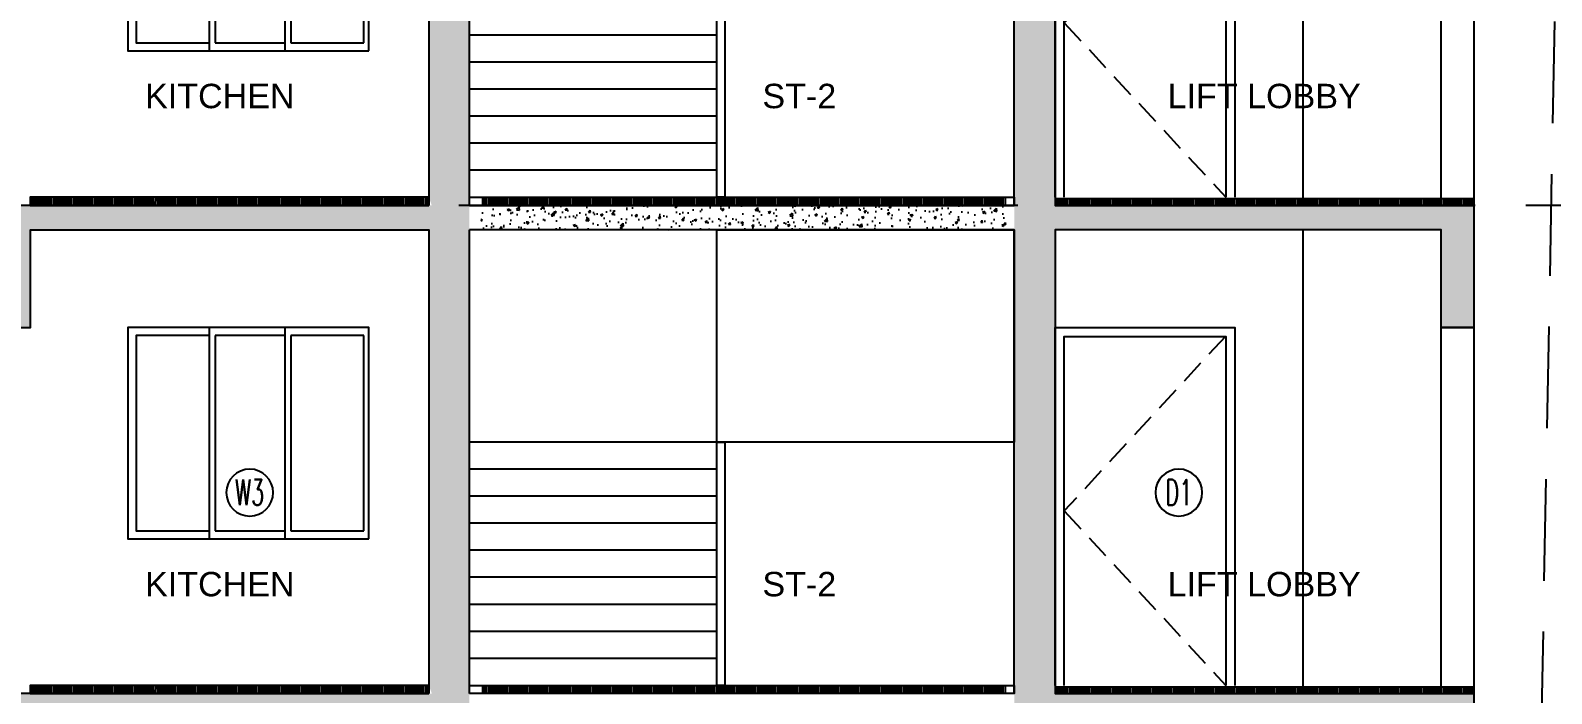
# Model space of a CAD drawing. Header units: millimetres. Extents: x -414464 to 1686, y -90036 to 108605.
# Drawn here: x -376884 to -367530, y 18765 to 22840 of the extents above; entities that cross this region are included whole.
import ezdxf
from ezdxf.enums import TextEntityAlignment as Align

# ---------------------------------------------------------------- set-up
doc = ezdxf.new("R2010")
doc.units = ezdxf.units.MM
doc.header["$LTSCALE"] = 1000
doc.header["$MEASUREMENT"] = 0
for name, pattern in [('AUDIT_D_120904163729-0', [0]), ('HIDDEN', [0.375, 0.25, -0.125]), ('HIDDEN2', [0.1875, 0.125, -0.0625])]:
    doc.linetypes.add(name, pattern=pattern)
doc.layers.get('0').update_dxf_attribs({"linetype": 'AUDIT_D_120904163729-0'})
for name, color, linetype in [('a-door', 1, 'Continuous'), ('a-ele 1', 252, 'Continuous'), ('a-floor finish', 26, 'Continuous'), ('a-hat rcc', 252, 'Continuous'), ('a-pl ele', 225, 'Continuous'), ('a-rcc', 3, 'Continuous'), ('A-RSP DOOR NO', 4, 'Continuous'), ('A-WIN', 5, 'Continuous'), ('LEVEL', 7, 'Continuous'), ('PRESTXT', 7, 'Continuous'), ('STAIRS', 1, 'Continuous')]:
    doc.layers.add(name, color=color, linetype=linetype)
doc.styles.add('arial', font='sanss___.ttf')
doc.styles.add('DIM150', font='SIMPLEX.shx', dxfattribs={"width": 0.6})
pattern_1 = [(50, (5380629.28, -1765674.28), (143.4520365, -12.550427), [15, -165]), (355, (5380629.28, -1765674.28), (-27.7502667, 150.4384267), [12, -132]), (100.4514445, (5380641.23, -1765675.33), (115.7017693, 137.8879982), [12.7480384, -140.2284224]), (46.1842, (5380629.28, -1765634.28), (213.448266, -33.103856), [22.5, -247.5]), (96.6356355, (5380647.06, -1765637.04), (186.932389, 194.82372), [19.122068, -210.342752]), (351.184164, (5380629.28, -1765634.28), (186.932389, 194.82372), [18, -198]), (21, (5380649.28, -1765644.28), (119.3814104, -80.5237781), [15, -165]), (326, (5380649.28, -1765644.28), (48.6630664, 145.030009), [12, -132]), (71.4514447, (5380659.22, -1765650.99), (168.0444753, 64.5062306), [12.748038, -140.2284224]), (37.5, (5380629.276, -1765674.28), (2.43197106, 66.57877077), [0, -130.4, 0, -134, 0, -132.5]), (7.5, (5380629.276, -1765674.28), (52.6139075, 78.8823424), [0, -76.4, 0, -127.4, 0, -50.5]), (327.5, (5380584.676, -1765674.28), (106.76448723, -4.51097435), [0, -50, 0, -156, 0, -207]), (317.5, (5380564.68, -1765674.28), (116.6372339, 20.0209965), [0, -65, 0, -103.6, 0, -147])]
pattern_2 = [(50, (4997810.48, -1746909.28), (143.4520365, -12.550427), [15, -165]), (355, (4997810.48, -1746909.28), (-27.7502667, 150.4384267), [12, -132]), (100.4514445, (4997822.44, -1746910.33), (115.7017693, 137.8879982), [12.7480384, -140.2284224]), (46.1842, (4997810.48, -1746869.28), (213.448266, -33.103856), [22.5, -247.5]), (96.6356355, (4997828.27, -1746872.04), (186.932389, 194.82372), [19.122068, -210.342752]), (351.184164, (4997810.48, -1746869.28), (186.932389, 194.82372), [18, -198]), (21, (4997830.48, -1746879.28), (119.3814104, -80.5237781), [15, -165]), (326, (4997830.48, -1746879.28), (48.6630664, 145.030009), [12, -132]), (71.4514447, (4997840.43, -1746885.99), (168.0444753, 64.5062306), [12.748038, -140.2284224]), (37.5, (4997810.48, -1746909.28), (2.43197106, 66.57877077), [0, -130.4, 0, -134, 0, -132.5]), (7.5, (4997810.48, -1746909.28), (52.6139075, 78.8823424), [0, -76.4, 0, -127.4, 0, -50.5]), (327.5, (4997765.88, -1746909.28), (106.76448723, -4.51097435), [0, -50, 0, -156, 0, -207]), (317.5, (4997745.88, -1746909.28), (116.6372339, 20.0209965), [0, -65, 0, -103.6, 0, -147])]

# ---------------------------------------------------------------- blocks, each defined once
blk = doc.blocks.new('T9-Typical floor sec')
at = {"layer": 'a-floor finish'}
h = blk.add_hatch(dxfattribs=at)
h.set_pattern_fill('ANSI31', color=256, scale=100, angle=45)
h.set_pattern_definition([(90, (10632009.391, -3562140.147), (-12.5, 2e-15), [])])
h.paths.add_polyline_path([(8385.1, -3000), (8385.1, -2950), (5934.5, -2950), (5934.5, -3000)])
h = blk.add_hatch(dxfattribs=at)
h.set_pattern_fill('ANSI31', color=256, scale=100, angle=45)
h.set_pattern_definition([(90, (10631961.365, -3562140.147), (-12.5, 2e-15), [])])
h.paths.add_polyline_path([(8706.3, -3000), (8706.3, -2950), (11935.9, -2950), (11935.9, -3000)])
h = blk.add_hatch(dxfattribs=at)
h.set_pattern_fill('ANSI31', color=256, scale=100, angle=45)
h.set_pattern_definition([(90, (10625531.979, -3562140.147), (-12.5, 2e-15), [])])
h.paths.add_polyline_path([(14814.3, -3000), (14814.3, -2960), (12241, -2960), (12241, -3000)])
at = {"layer": 'a-hat rcc'}
h = blk.add_hatch(dxfattribs=at)
h.set_pattern_fill('AR-CONC', color=256, scale=20, style=0)
h.set_pattern_definition(pattern_1)
h.paths.add_polyline_path([(8635.1, 0), (0, 0), (0, -150), (-1500, -150), (-1500, 150), (-1660, 150), (-1660, -750), (-1500, -750), (-1500, -350), (0, -350), (0, -750), (200, -750), (200, -150), (5714.8, -150), (5714.9, -750), (5935, -750), (5934.9, -150), (8385.1, -150), (8385.1, -2950), (8403.3, -3000), (8403.4, -3000), (8635.1, -3000)])
h = blk.add_hatch(dxfattribs=at)
h.set_pattern_fill('AR-CONC', color=256, scale=20, style=0)
h.set_pattern_definition([(50, (-1641.07, -2e-06), (143.452, -12.5504), [15, -165]), (355, (-1641.07, -2e-06), (-27.7503, 150.4384), [12, -132]), (100.4514, (-1629.11, -1.05), (115.7018, 137.888), [12.748, -140.2284]), (46.1842, (-1641.07, 40), (213.4483, -33.1039), [22.5, -247.5]), (96.6356, (-1623.28, 37.24), (186.9324, 194.8237), [19.122, -210.3428]), (351.1842, (-1641.07, 40), (186.9324, 194.8237), [18, -198]), (21, (-1621.07, 30), (119.3814, -80.5238), [15, -165]), (326, (-1621.07, 30), (48.663, 145.03), [12, -132]), (71.4514, (-1611.12, 23.29), (168.0445, 64.5062), [12.748, -140.2284]), (37.5, (-1641.07, -2e-06), (2.43197, 66.57877), [0, -130.4, 0, -134, 0, -132.5]), (7.5, (-1641.07, -2e-06), (52.6139, 78.88234), [0, -76.4, 0, -127.4, 0, -50.5]), (327.5, (-1685.67, -2e-06), (106.76449, -4.51097), [0, -50, 0, -156, 0, -207]), (317.5, (-1705.67, -2e-06), (116.63723, 20.021), [0, -65, 0, -103.6, 0, -147])])
h.paths.add_polyline_path([(8706.3, 0), (11935.9, 0), (11935.9, -150), (8706.3, -150)])
h = blk.add_hatch(dxfattribs=at)
h.set_pattern_fill('AR-CONC', color=256, scale=20, style=0)
h.set_pattern_definition(pattern_1)
h.paths.add_polyline_path([(14810.4, 0), (11985.1, 0), (11985.1, -3000), (12237, -3000), (12237, -150), (14610.4, -150), (14610.4, -750), (14810.4, -750)])
at = {"layer": 'a-door', "color": 8, "ltscale": 3, "elevation": 0.1}
blk.add_lwpolyline([(14610.4, -750), (14810.4, -750), (14810.4, -2960), (14610.4, -2960)], close=True, dxfattribs=at)
at = {"layer": 'a-ele 1', "color": 8, "linetype": 'HIDDEN', "ltscale": 0.6, "elevation": -0.1}
blk.add_lwpolyline([(13283.7, -805), (12292, -1877.5), (13286.3, -2950)], dxfattribs=at)
at = {"layer": 'a-floor finish', "ltscale": 3}
for points, elevation in [([(8385.1, -3000), (8385.1, -2950), (5934.5, -2950), (5934.5, -3000)], -0.6), ([(8635.1, -3000), (8635.1, -2950), (11985.1, -2950), (11985.1, -3000)], -0.6), ([(14810.4, -3000), (14810.4, -2960), (12237, -2960), (12237, -3000)], -0.9)]:
    blk.add_lwpolyline(points, close=True, dxfattribs=dict(at, elevation=elevation))
at = {"layer": 'a-pl ele'}
blk.add_line((13760.1, -150, -0.1), (13760.1, -2960, -0.1), dxfattribs=at)
at = {"layer": 'a-pl ele', "elevation": -0.6}
blk.add_lwpolyline([(11985.1, -1455), (10155.3, -1455), (10155.3, -150), (11985.1, -150)], close=True, dxfattribs=at)
at = {"layer": 'a-pl ele', "color": 8, "elevation": -0.1}
for points in [[(12237, -2950), (12237, -750), (13341.3, -750), (13341.3, -2950)], [(12292, -2950), (12292, -805), (13286.3, -805), (13286.3, -2950)]]:
    blk.add_lwpolyline(points, dxfattribs=at)
at = {"layer": 'a-rcc'}
blk.add_lwpolyline([(8385.2, 0), (0, 0), (0, -150), (-1500, -150), (-1500, 150), (-1660, 150), (-1660, -750), (-1500, -750), (-1500, -350), (0, -350), (0, -750), (200, -750), (200, -150), (5714.8, -150), (5714.9, -750), (5935, -750), (5935, -150), (8385.1, -150), (8385.1, -2950), (8385.1, -3000), (8385.2, -3000)], dxfattribs=at)
for points, elevation in [([(8635.1, 0), (11985.1, 0)], 0.5), ([(12237, 0), (14611.2, 0), (14810.4, 0), (14810.4, -750), (14610.4, -750), (14610.4, -150), (12237, -150), (12237, -3000)], -0.1), ([(8635.1, -3000), (8635.1, -3000), (8635.1, -150)], 0), ([(11985.1, -150), (8635.1, -150)], 0.5), ([(11985.1, -3000), (11985.1, -150)], 0.3)]:
    blk.add_lwpolyline(points, dxfattribs=dict(at, elevation=elevation))
at = {"layer": 'A-WIN'}
for p, q in [((8016.8, -750, -0.3), (6535.1, -750, 3300.1)), ((7033.3, -750, 0.2), (7033.3, -2050, -0.4)), ((7070.8, -800, 0.4), (7070.8, -2000, -0.1)), ((7499.6, -750, -0.1), (7499.6, -2050, -0.7)), ((7537.1, -800, 0.2), (7537.1, -2000, -0.4))]:
    blk.add_line(p, q, dxfattribs=at)
for points, elevation in [([(8016.8, -2050), (8016.8, -750), (6535.1, -750), (6535.1, -2050), (8016.8, -2050)], -0.1), ([(7033.3, -800), (6585.1, -800), (6585.1, -2000), (7033.3, -2000)], -0.1), ([(7499.6, -800), (7070.8, -800)], -0.1), ([(7985.1, -800), (7537.1, -800)], -0.1), ([(7985.1, -2000), (7985.1, -800)], -3300.4), ([(7070.8, -2000), (7499.6, -2000)], 3299.5), ([(7537.1, -2000), (7985.1, -2000)], 3299.5)]:
    blk.add_lwpolyline(points, dxfattribs=dict(at, elevation=elevation))
at = {"layer": 'STAIRS', "elevation": -0.6}
for points in [[(10155.3, -1455), (8635.1, -1455)], [(10155.3, -1621.1), (8635.1, -1621.1)], [(10155.3, -1787.2), (8635.1, -1787.2)], [(10155.3, -1953.3), (8635.1, -1953.3)], [(10155.3, -2119.4), (8635.1, -2119.4)], [(10155.3, -2285.6), (8635.1, -2285.6)], [(10155.3, -2451.7), (8635.1, -2451.7)], [(10155.3, -2617.8), (8635.1, -2617.8)], [(10155.3, -2783.9), (8635.1, -2783.9)]]:
    blk.add_lwpolyline(points, dxfattribs=at)
at = {"layer": 'STAIRS', "elevation": -0.1}
blk.add_lwpolyline([(10155.3, -2950), (10155.3, -1455), (10205.3, -1455), (10205.3, -2950)], close=True, dxfattribs=at)
blk = doc.blocks.new('Door-Tag')
at = {"layer": 'A-RSP DOOR NO'}
blk.add_circle((0, 0.001), 0.16, dxfattribs=at)
at = {"layer": 'A-RSP DOOR NO', "style": 'DIM150', "width": 0.6}
blk.add_attdef('DOOR-NO', text='', height=0.16, dxfattribs=at).set_placement((258.618, 64.001), align=Align.MIDDLE_CENTER)
blk = doc.blocks.new('T8 levels')
at = {"layer": 'LEVEL', "color": 8, "linetype": 'HIDDEN2', "ltscale": 5}
blk.add_line((0, -85802.8), (-83963.5, -85802.8), dxfattribs=at)

msp = doc.modelspace()

# ---------------------------------------------------------------- hatches: boundary and pattern name
at = {"layer": 'a-hat rcc'}
h = msp.add_hatch(dxfattribs=at)
h.set_pattern_fill('AR-CONC', color=256, scale=20, style=0)
h.set_pattern_definition(pattern_2)
h.paths.add_polyline_path([(-374183.7, 18765), (-382818.8, 18765), (-382818.8, 18615), (-384318.8, 18615), (-384318.8, 18915), (-384478.8, 18915), (-384478.8, 18015), (-384318.8, 18015), (-384318.8, 18415), (-382818.8, 18415), (-382818.8, 18015), (-382618.8, 18015), (-382618.8, 18615), (-377104, 18615), (-377103.9, 18015), (-376883.8, 18015), (-376883.9, 18615), (-374433.7, 18615), (-374433.7, 15815), (-374415.4, 15765), (-374415.4, 15765), (-374183.7, 15765)])
h = msp.add_hatch(dxfattribs=at)
h.set_pattern_fill('AR-CONC', color=256, scale=20, style=0)
h.set_pattern_definition(pattern_2)
h.paths.add_polyline_path([(-368008.4, 18765), (-370833.7, 18765), (-370833.7, 15765), (-370581.8, 15765), (-370581.8, 18615), (-368208.4, 18615), (-368208.4, 18015), (-368008.4, 18015)])

# ---------------------------------------------------------------- linework, layer by layer
at = {"layer": 'a-rcc'}
msp.add_lwpolyline([(-374433.6, 18765), (-382818.8, 18765), (-382818.8, 18615), (-384318.8, 18615), (-384318.8, 18915), (-384478.8, 18915), (-384478.8, 18015), (-384318.8, 18015), (-384318.8, 18415), (-382818.8, 18415), (-382818.8, 18015), (-382618.8, 18015), (-382618.8, 18615), (-377104, 18615), (-377103.9, 18015), (-376883.8, 18015), (-376883.8, 18615), (-374433.7, 18615), (-374433.7, 15815), (-374433.7, 15765), (-374433.6, 15765)], dxfattribs=at)
at = {"layer": 'a-rcc', "elevation": -0.1}
msp.add_lwpolyline([(-370581.8, 18765), (-368207.6, 18765), (-368008.4, 18765), (-368008.4, 18015), (-368208.4, 18015), (-368208.4, 18615), (-370581.8, 18615), (-370581.8, 15765)], dxfattribs=at)
at = {"layer": 'LEVEL', "color": 8, "linetype": 'HIDDEN2', "ltscale": 5, "elevation": -0.1}
msp.add_lwpolyline([(-366008.5, 102568.6), (-368008.3, -3435)], dxfattribs=at)

# ---------------------------------------------------------------- block references
at = {"linetype": 'ByBlock'}
for p in [(-382818.8, 24765), (-382818.8, 21765)]:
    msp.add_blockref('T9-Typical floor sec', p, dxfattribs=at)
at = {"layer": 'a-rcc', "linetype": 'ByBlock'}
msp.add_blockref('T8 levels', (-330500.1, 107567.8, -0.6), dxfattribs=at)
at = {"layer": 'A-RSP DOOR NO'}
ref = msp.add_blockref('Door-Tag', (-375535, 20001, 0.3), dxfattribs=dict(at, xscale=-900, yscale=900, zscale=900, rotation=180))
ref.add_attrib('DOOR-NO', 'W3', dxfattribs={"height": 157.5, "style": 'DIM150', "width": 0.6}).set_placement((-375535, 20001, 0.3), align=Align.MIDDLE_CENTER)
ref = msp.add_blockref('Door-Tag', (-369821.5, 20001, 0.3), dxfattribs=dict(at, xscale=-900, yscale=900, zscale=900, rotation=180))
ref.add_attrib('DOOR-NO', 'D1', dxfattribs={"height": 157.5, "style": 'DIM150', "width": 0.6}).set_placement((-369821.5, 20001, 0.3), align=Align.MIDDLE_CENTER)

# ---------------------------------------------------------------- texts
at = {"layer": 'PRESTXT', "style": 'arial'}
for s, p in [('KITCHEN', (-376178.8, 22362.6, -0.3)), ('ST-2', (-372382.4, 22362.6, -1.3)), ('LIFT LOBBY', (-369890.7, 22362.6, -0.3)), ('KITCHEN', (-376178.8, 19362.6, -0.3)), ('ST-2', (-372382.4, 19362.6, -1.3)), ('LIFT LOBBY', (-369890.7, 19362.6, -0.3))]:
    msp.add_text(s, height=150, dxfattribs=at).set_placement(p)

doc.saveas('drawing.dxf')
